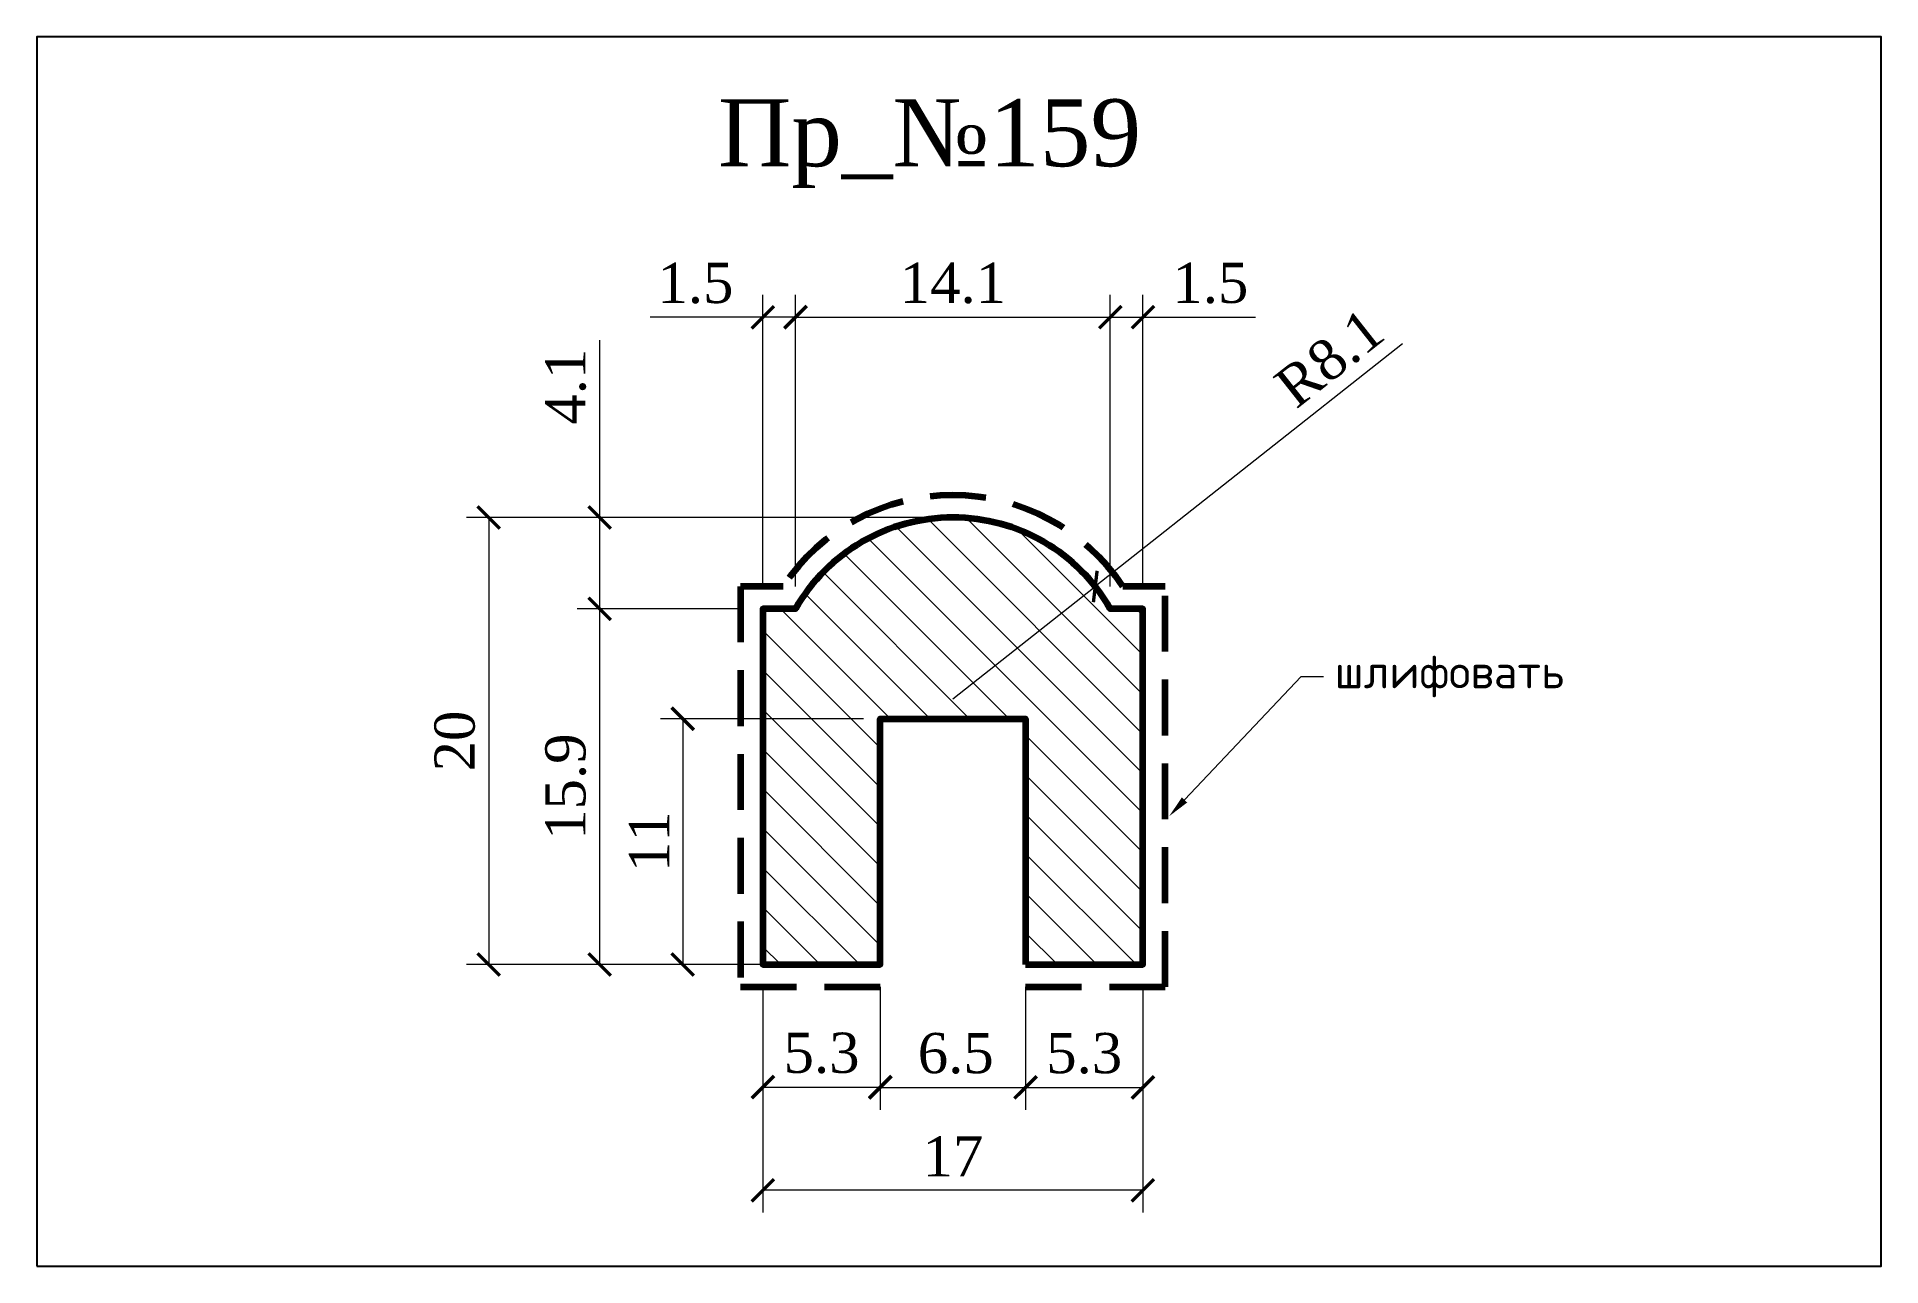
# Model space of a CAD drawing. Header units: millimetres. Extents: x 304861 to 304943.5, y -91635.7 to -91580.7.
import ezdxf
from ezdxf import colors
from ezdxf.entities.mleader import LeaderData, LeaderLine
from ezdxf.math import Vec2, Vec3

# ---------------------------------------------------------------- set-up
doc = ezdxf.new("R2010")
doc.units = ezdxf.units.MM
doc.header["$MEASUREMENT"] = 0
doc.linetypes.add('HIDDEN', pattern=[0.375, 0.25, -0.125])
doc.layers.add('Outside panel', color=7, linetype='Continuous', lineweight=18, true_color=0x7f5e57)
for name, color, linetype, lineweight in [('линия 15', 7, 'Continuous', 15), ('линия 50', 1, 'Continuous', 211), ('служебный слой РАЗМЕРЫ', 7, 'Continuous', 9)]:
    doc.layers.add(name, color=color, linetype=linetype, lineweight=lineweight)
doc.layers.add('размеры в модели', color=7, linetype='Continuous')
doc.styles.add('ELECT', font='times.ttf')
doc.styles.get("Standard").update_dxf_attribs({"font": 'times.ttf'})
doc.styles.add('ЕСКД профили текст', font='isocpeur.ttf')
doc.dimstyles.new('M_1', dxfattribs={"dimtxt": 1.8, "dimasz": 1, "dimexe": 1, "dimexo": 1, "dimgap": 0.6, "dimtad": 1, "dimdec": 0, "dimdsep": 46, "dimtxsty": 'Standard', "dimblk": 'ARCHTICK', "dimcen": -5, "dimclrd": 7, "dimclre": 7, "dimclrt": 7, "dimadec": 0, "dimazin": 0, "dimtfac": 1, "dimtdec": 0, "dimtmove": 0, "dimatfit": 3, "dimfxl": 1, "dimtolj": 1, "dimtzin": 0, "dimlwd": 5, "dimlwe": 5, "dimarcsym": 0})

# ---------------------------------------------------------------- blocks, each defined once
blk = doc.blocks.new('_ArchTick')
at = {"color": 0, "linetype": 'ByBlock', "const_width": 0.15}
blk.add_lwpolyline([(-0.5, -0.5), (0.5, 0.5)], dxfattribs=at)
blk = doc.blocks.new('*D2')
at = {"layer": 'Defpoints', "color": 0, "ltscale": 1000, "transparency": 16777216}
for p in [(307179.263, -90906.484), (307186.565, -90906.484), (307186.565, -90922.404)]:
    blk.add_point(p, dxfattribs=at)
at = {"layer": 'размеры в модели', "color": 7, "lineweight": 5, "ltscale": 1000, "transparency": 16777216}
for p, q in [((307185.565, -90906.484), (307178.263, -90906.484)), ((307179.263, -90922.404), (307179.263, -90906.484)), ((307185.565, -90922.404), (307178.263, -90922.404))]:
    blk.add_line(p, q, dxfattribs=at)
for p, rotation in [((307179.263, -90906.484), 90), ((307179.263, -90922.404), 270)]:
    blk.add_blockref('_ArchTick', p, dxfattribs=dict(at, rotation=rotation))
at = {"layer": 'размеры в модели', "color": 7, "ltscale": 1000, "transparency": 16777216, "insert": (307177.745, -90914.444), "char_height": 1.8, "attachment_point": 5, "rotation": 90}
blk.add_mtext('\\A1;15.9', dxfattribs=at)
blk = doc.blocks.new('*D3')
at = {"layer": 'Defpoints', "color": 0, "ltscale": 1000, "transparency": 16777216}
for p in [(307192.065, -90911.404), (307182.977, -90922.404), (307191.815, -90922.404)]:
    blk.add_point(p, dxfattribs=at)
at = {"layer": 'размеры в модели', "color": 7, "lineweight": 5, "ltscale": 1000, "transparency": 16777216}
for p, q in [((307191.065, -90911.404), (307181.977, -90911.404)), ((307182.977, -90911.404), (307182.977, -90922.404)), ((307190.815, -90922.404), (307181.977, -90922.404))]:
    blk.add_line(p, q, dxfattribs=at)
for p, rotation in [((307182.977, -90911.404), 90), ((307182.977, -90922.404), 270)]:
    blk.add_blockref('_ArchTick', p, dxfattribs=dict(at, rotation=rotation))
at = {"layer": 'размеры в модели', "color": 7, "ltscale": 1000, "transparency": 16777216, "insert": (307181.477, -90916.904), "char_height": 1.8, "attachment_point": 5, "rotation": 90}
blk.add_mtext('\\A1;11', dxfattribs=at)
blk = doc.blocks.new('*D4')
at = {"layer": 'Defpoints', "color": 0, "ltscale": 1000, "transparency": 16777216}
for p in [(307186.565, -90893.443), (307186.565, -90906.484), (307188.025, -90906.484)]:
    blk.add_point(p, dxfattribs=at)
at = {"layer": 'размеры в модели', "color": 7, "lineweight": 5, "ltscale": 1000, "transparency": 16777216}
for p, q in [((307186.565, -90905.484), (307186.565, -90892.443)), ((307188.025, -90905.484), (307188.025, -90892.443)), ((307186.565, -90893.443), (307181.529, -90893.443)), ((307188.025, -90893.443), (307186.565, -90893.443))]:
    blk.add_line(p, q, dxfattribs=at)
at = {"layer": 'размеры в модели', "color": 7, "lineweight": 5, "ltscale": 1000, "transparency": 16777216, "rotation": 180}
blk.add_blockref('_ArchTick', (307186.565, -90893.443), dxfattribs=at)
at = {"layer": 'размеры в модели', "color": 7, "lineweight": 5, "ltscale": 1000, "transparency": 16777216}
blk.add_blockref('_ArchTick', (307188.025, -90893.443), dxfattribs=at)
at = {"layer": 'размеры в модели', "color": 7, "ltscale": 1000, "transparency": 16777216, "insert": (307183.547, -90891.925), "char_height": 1.8, "attachment_point": 5}
blk.add_mtext('\\A1;1.5', dxfattribs=at)
blk = doc.blocks.new('*D5')
at = {"layer": 'Defpoints', "color": 0, "ltscale": 1000, "transparency": 16777216}
for p in [(307202.105, -90893.438), (307188.025, -90906.484), (307202.105, -90906.484)]:
    blk.add_point(p, dxfattribs=at)
at = {"layer": 'размеры в модели', "color": 7, "lineweight": 5, "ltscale": 1000, "transparency": 16777216}
for p, q in [((307188.025, -90905.484), (307188.025, -90892.438)), ((307202.105, -90905.484), (307202.105, -90892.438)), ((307188.025, -90893.438), (307202.105, -90893.438))]:
    blk.add_line(p, q, dxfattribs=at)
at = {"layer": 'размеры в модели', "color": 7, "lineweight": 5, "ltscale": 1000, "transparency": 16777216, "rotation": 180}
blk.add_blockref('_ArchTick', (307188.025, -90893.438), dxfattribs=at)
at = {"layer": 'размеры в модели', "color": 7, "lineweight": 5, "ltscale": 1000, "transparency": 16777216}
blk.add_blockref('_ArchTick', (307202.105, -90893.438), dxfattribs=at)
at = {"layer": 'размеры в модели', "color": 7, "ltscale": 1000, "transparency": 16777216, "insert": (307195.065, -90891.92), "char_height": 1.8, "attachment_point": 5}
blk.add_mtext('\\A1;14.1', dxfattribs=at)
blk = doc.blocks.new('*D6')
at = {"layer": 'Defpoints', "color": 0, "ltscale": 1000, "transparency": 16777216}
for p in [(307203.565, -90893.438), (307202.105, -90906.484), (307203.565, -90906.484)]:
    blk.add_point(p, dxfattribs=at)
at = {"layer": 'размеры в модели', "color": 7, "lineweight": 5, "ltscale": 1000, "transparency": 16777216}
for p, q in [((307202.105, -90905.484), (307202.105, -90892.438)), ((307203.565, -90905.484), (307203.565, -90892.438)), ((307202.105, -90893.438), (307203.565, -90893.438)), ((307203.565, -90893.438), (307208.6, -90893.438))]:
    blk.add_line(p, q, dxfattribs=at)
at = {"layer": 'размеры в модели', "color": 7, "lineweight": 5, "ltscale": 1000, "transparency": 16777216, "rotation": 180}
blk.add_blockref('_ArchTick', (307202.105, -90893.438), dxfattribs=at)
at = {"layer": 'размеры в модели', "color": 7, "lineweight": 5, "ltscale": 1000, "transparency": 16777216}
blk.add_blockref('_ArchTick', (307203.565, -90893.438), dxfattribs=at)
at = {"layer": 'размеры в модели', "color": 7, "ltscale": 1000, "transparency": 16777216, "insert": (307206.582, -90891.92), "char_height": 1.8, "attachment_point": 5}
blk.add_mtext('\\A1;1.5', dxfattribs=at)
blk = doc.blocks.new('*D7')
at = {"layer": 'Defpoints', "color": 0, "ltscale": 1000, "transparency": 16777216}
for p in [(307186.565, -90922.404), (307203.565, -90922.404), (307186.565, -90932.505)]:
    blk.add_point(p, dxfattribs=at)
at = {"layer": 'размеры в модели', "color": 7, "lineweight": 5, "ltscale": 1000, "transparency": 16777216}
for p, q in [((307186.565, -90923.404), (307186.565, -90933.505)), ((307203.565, -90923.404), (307203.565, -90933.505)), ((307203.565, -90932.505), (307186.565, -90932.505))]:
    blk.add_line(p, q, dxfattribs=at)
at = {"layer": 'размеры в модели', "color": 7, "lineweight": 5, "ltscale": 1000, "transparency": 16777216, "rotation": 180}
blk.add_blockref('_ArchTick', (307186.565, -90932.505), dxfattribs=at)
at = {"layer": 'размеры в модели', "color": 7, "lineweight": 5, "ltscale": 1000, "transparency": 16777216}
blk.add_blockref('_ArchTick', (307203.565, -90932.505), dxfattribs=at)
at = {"layer": 'размеры в модели', "color": 7, "ltscale": 1000, "transparency": 16777216, "insert": (307195.065, -90930.986), "char_height": 1.8, "attachment_point": 5}
blk.add_mtext('\\A1;17', dxfattribs=at)
blk = doc.blocks.new('*D8')
at = {"layer": 'Defpoints', "color": 0, "ltscale": 1000, "transparency": 16777216}
for p in [(307186.565, -90922.404), (307191.815, -90922.404), (307191.815, -90927.887)]:
    blk.add_point(p, dxfattribs=at)
at = {"layer": 'размеры в модели', "color": 7, "lineweight": 5, "ltscale": 1000, "transparency": 16777216}
for p, q in [((307186.565, -90923.404), (307186.565, -90928.887)), ((307191.815, -90923.404), (307191.815, -90928.887)), ((307186.565, -90927.887), (307191.815, -90927.887))]:
    blk.add_line(p, q, dxfattribs=at)
at = {"layer": 'размеры в модели', "color": 7, "lineweight": 5, "ltscale": 1000, "transparency": 16777216, "rotation": 180}
blk.add_blockref('_ArchTick', (307186.565, -90927.887), dxfattribs=at)
at = {"layer": 'размеры в модели', "color": 7, "lineweight": 5, "ltscale": 1000, "transparency": 16777216}
blk.add_blockref('_ArchTick', (307191.815, -90927.887), dxfattribs=at)
at = {"layer": 'размеры в модели', "color": 7, "ltscale": 1000, "transparency": 16777216, "insert": (307189.19, -90926.369), "char_height": 1.8, "attachment_point": 5}
blk.add_mtext('\\A1;5.3', dxfattribs=at)
blk = doc.blocks.new('*D9')
at = {"layer": 'Defpoints', "color": 0, "ltscale": 1000, "transparency": 16777216}
for p in [(307191.815, -90922.404), (307198.315, -90922.404), (307198.315, -90927.901)]:
    blk.add_point(p, dxfattribs=at)
at = {"layer": 'размеры в модели', "color": 7, "lineweight": 5, "ltscale": 1000, "transparency": 16777216}
for p, q in [((307191.815, -90923.404), (307191.815, -90928.901)), ((307198.315, -90923.404), (307198.315, -90928.901)), ((307191.815, -90927.901), (307198.315, -90927.901))]:
    blk.add_line(p, q, dxfattribs=at)
at = {"layer": 'размеры в модели', "color": 7, "lineweight": 5, "ltscale": 1000, "transparency": 16777216, "rotation": 180}
blk.add_blockref('_ArchTick', (307191.815, -90927.901), dxfattribs=at)
at = {"layer": 'размеры в модели', "color": 7, "lineweight": 5, "ltscale": 1000, "transparency": 16777216}
blk.add_blockref('_ArchTick', (307198.315, -90927.901), dxfattribs=at)
at = {"layer": 'размеры в модели', "color": 7, "ltscale": 1000, "transparency": 16777216, "insert": (307195.192, -90926.383), "char_height": 1.8, "attachment_point": 5}
blk.add_mtext('\\A1;6.5', dxfattribs=at)
blk = doc.blocks.new('*D10')
at = {"layer": 'Defpoints', "color": 0, "ltscale": 1000, "transparency": 16777216}
for p in [(307198.315, -90922.404), (307203.565, -90922.404), (307203.565, -90927.901)]:
    blk.add_point(p, dxfattribs=at)
at = {"layer": 'размеры в модели', "color": 7, "lineweight": 5, "ltscale": 1000, "transparency": 16777216}
for p, q in [((307198.315, -90923.404), (307198.315, -90928.901)), ((307203.565, -90923.404), (307203.565, -90928.901)), ((307198.315, -90927.901), (307203.565, -90927.901))]:
    blk.add_line(p, q, dxfattribs=at)
at = {"layer": 'размеры в модели', "color": 7, "lineweight": 5, "ltscale": 1000, "transparency": 16777216, "rotation": 180}
blk.add_blockref('_ArchTick', (307198.315, -90927.901), dxfattribs=at)
at = {"layer": 'размеры в модели', "color": 7, "lineweight": 5, "ltscale": 1000, "transparency": 16777216}
blk.add_blockref('_ArchTick', (307203.565, -90927.901), dxfattribs=at)
at = {"layer": 'размеры в модели', "color": 7, "ltscale": 1000, "transparency": 16777216, "insert": (307200.94, -90926.383), "char_height": 1.8, "attachment_point": 5}
blk.add_mtext('\\A1;5.3', dxfattribs=at)
blk = doc.blocks.new('*D11')
at = {"layer": 'Defpoints', "color": 0, "ltscale": 1000, "transparency": 16777216}
for p in [(307201.432, -90905.489), (307195.065, -90910.517)]:
    blk.add_point(p, dxfattribs=at)
at = {"layer": 'размеры в модели', "color": 7, "lineweight": 5, "ltscale": 1000, "transparency": 16777216}
for p in [(307215.183, -90894.631), (307195.065, -90910.517)]:
    blk.add_line(p, (307201.432, -90905.489), dxfattribs=at)
at = {"layer": 'размеры в модели', "color": 7, "lineweight": 5, "ltscale": 1000, "transparency": 16777216, "rotation": 218.296811074693}
blk.add_blockref('_ArchTick', (307201.432, -90905.489), dxfattribs=at)
at = {"layer": 'размеры в модели', "color": 7, "ltscale": 1000, "transparency": 16777216, "insert": (307211.917, -90895.275), "char_height": 1.8, "attachment_point": 5, "rotation": 38.29681}
blk.add_mtext('\\A1;R8.1', dxfattribs=at)
blk = doc.blocks.new('*D12')
at = {"layer": 'Defpoints', "color": 0, "ltscale": 1000, "transparency": 16777216}
for p in [(307195.065, -90902.404), (307174.301, -90922.404), (307186.565, -90922.404)]:
    blk.add_point(p, dxfattribs=at)
at = {"layer": 'размеры в модели', "color": 7, "lineweight": 5, "ltscale": 1000, "transparency": 16777216}
for p, q in [((307194.065, -90902.404), (307173.301, -90902.404)), ((307174.301, -90902.404), (307174.301, -90922.404)), ((307185.565, -90922.404), (307173.301, -90922.404))]:
    blk.add_line(p, q, dxfattribs=at)
for p, rotation in [((307174.301, -90902.404), 90), ((307174.301, -90922.404), 270)]:
    blk.add_blockref('_ArchTick', p, dxfattribs=dict(at, rotation=rotation))
at = {"layer": 'размеры в модели', "color": 7, "ltscale": 1000, "transparency": 16777216, "insert": (307172.785, -90912.404), "char_height": 1.8, "attachment_point": 5, "rotation": 90}
blk.add_mtext('\\A1;20', dxfattribs=at)
blk = doc.blocks.new('*D13')
at = {"layer": 'Defpoints', "color": 0, "ltscale": 1000, "transparency": 16777216}
for p in [(307195.065, -90902.404), (307179.263, -90906.484), (307186.565, -90906.484)]:
    blk.add_point(p, dxfattribs=at)
at = {"layer": 'размеры в модели', "color": 7, "lineweight": 5, "ltscale": 1000, "transparency": 16777216}
for p, q in [((307179.263, -90902.404), (307179.263, -90894.469)), ((307194.065, -90902.404), (307178.263, -90902.404)), ((307179.263, -90906.484), (307179.263, -90902.404)), ((307185.565, -90906.484), (307178.263, -90906.484))]:
    blk.add_line(p, q, dxfattribs=at)
for p, rotation in [((307179.263, -90902.404), 90), ((307179.263, -90906.484), 270)]:
    blk.add_blockref('_ArchTick', p, dxfattribs=dict(at, rotation=rotation))
at = {"layer": 'размеры в модели', "color": 7, "ltscale": 1000, "transparency": 16777216, "insert": (307177.745, -90896.547), "char_height": 1.8, "attachment_point": 5, "rotation": 90}
blk.add_mtext('\\A1;4.1', dxfattribs=at)
blk = doc.blocks.new('159')
at = {"layer": 'Outside panel', "ltscale": 1000}
h = blk.add_hatch(dxfattribs=at)
h.set_pattern_fill('ANSI31', color=256, scale=10, angle=90)
h.set_pattern_definition([(135, (-3401.67, 5328.3562), (-0.8838834765, -0.8838834765), [])])
edge = h.paths.add_edge_path()
edge.add_line((307188.025, -90906.484), (307186.565, -90906.484))
edge.add_line((307186.565, -90906.484), (307186.565, -90922.404))
edge.add_line((307186.565, -90922.404), (307191.815, -90922.404))
edge.add_line((307191.815, -90922.404), (307191.815, -90911.404))
edge.add_line((307191.815, -90911.404), (307198.315, -90911.404))
edge.add_line((307198.315, -90911.404), (307198.315, -90922.404))
edge.add_line((307198.315, -90922.404), (307203.565, -90922.404))
edge.add_line((307203.565, -90922.404), (307203.565, -90906.484))
edge.add_line((307203.565, -90906.484), (307202.105, -90906.484))
edge.add_arc((307195.065, -90910.517), 8.113, 389.80778, 510.19222)
at = {"layer": 'линия 50', "color": 1, "linetype": 'HIDDEN', "ltscale": 10, "true_color": 0xff0909}
blk.add_lwpolyline([(307198.315, -90923.404), (307204.565, -90923.404), (307204.565, -90905.484), (307202.662, -90905.484, 0.537058), (307187.467, -90905.484), (307185.565, -90905.484), (307185.565, -90923.404), (307191.815, -90923.404)], format="xyb", dxfattribs=at)
at = {"layer": 'линия 50', "color": 7}
blk.add_lwpolyline([(307198.315, -90922.404), (307203.565, -90922.404), (307203.565, -90906.484), (307202.105, -90906.484, 0.579589), (307188.025, -90906.484), (307186.565, -90906.484), (307186.565, -90922.404), (307191.815, -90922.404), (307191.815, -90911.404), (307198.315, -90911.404)], format="xyb", close=True, dxfattribs=at)
at = {"color": 7, "ltscale": 1000, "style": 'ELECT'}
blk.add_text('Пр_№159', height=3, dxfattribs=at).set_placement((307184.562, -90886.685))
at = {"layer": 'размеры в модели', "color": 0, "ltscale": 1000}
for base, p1, p2, angle, picture, middle in [((307186.565, -90893.443), (307188.025, -90906.484), (307186.565, -90906.484), 180, '*D4', (307183.547, -90891.925)), ((307203.565, -90893.438), (307202.105, -90906.484), (307203.565, -90906.484), 180, '*D6', (307206.582, -90891.92)), ((307174.301, -90922.404), (307195.065, -90902.404), (307186.565, -90922.404), 90, '*D12', (307172.785, -90912.404)), ((307179.263, -90906.484), (307186.565, -90922.404), (307186.565, -90906.484), 90, '*D2', (307177.745, -90914.444)), ((307182.977, -90922.404), (307192.065, -90911.404), (307191.815, -90922.404), 90, '*D3', (307181.477, -90916.904)), ((307186.565, -90932.505), (307203.565, -90922.404), (307186.565, -90922.404), 180, '*D7', (307195.065, -90930.986)), ((307191.815, -90927.887), (307186.565, -90922.404), (307191.815, -90922.404), 180, '*D8', (307189.19, -90926.369)), ((307203.565, -90927.901), (307198.315, -90922.404), (307203.565, -90922.404), 180, '*D10', (307200.94, -90926.383))]:
    dim = blk.add_linear_dim(base=base, p1=p1, p2=p2, angle=angle, dimstyle='M_1', override={"dimtxt": 1.8}, dxfattribs=at)
    dim.commit()
    dim.dimension.update_dxf_attribs({"geometry": picture, "text_midpoint": middle})
for base, p1, p2, angle, picture, middle in [((307202.105, -90893.438), (307188.025, -90906.484), (307202.105, -90906.484), 180, '*D5', (307195.065, -90893.438)), ((307179.263, -90906.484), (307195.065, -90902.404), (307186.565, -90906.484), 90, '*D13', (307179.263, -90896.547)), ((307198.314682968, -90927.901290516), (307191.814682968, -90922.404147993), (307198.314682968, -90922.404147993), 180, '*D9', (307195.192163435, -90927.901290516))]:
    dim = blk.add_linear_dim(base=base, p1=p1, p2=p2, angle=angle, dimstyle='M_1', override={"dimtxt": 1.8}, dxfattribs=at)
    dim.commit()
    dim.dimension.update_dxf_attribs({"geometry": picture, "text_midpoint": middle, "dimtype": 128})
dim = blk.add_radius_dim(center=(307195.065, -90910.517), mpoint=(307201.432, -90905.489), dimstyle='M_1', override={"dimtxt": 1.8}, dxfattribs=at)
dim.commit()
dim.dimension.update_dxf_attribs({"geometry": '*D11', "text_midpoint": (307212.858, -90896.467), "dimtype": 132})

msp = doc.modelspace()

# ---------------------------------------------------------------- linework, layer by layer
at = {"color": 6, "ltscale": 1000}
msp.add_lwpolyline([(304861.023, -91635.727), (304943.523, -91635.727), (304943.523, -91580.727), (304861.023, -91580.727)], close=True, dxfattribs=at)

# ---------------------------------------------------------------- block references
at = {"layer": 'линия 15', "color": 5}
msp.add_blockref('159', (-2293.064, -699.829), dxfattribs=at)

# ---------------------------------------------------------------- leaders
at = {"layer": 'служебный слой РАЗМЕРЫ'}
ml = msp.add_multileader_mtext('Standard', dxfattribs=at)
ml.set_content('\\A1;шлифовать', color=256, style='ЕСКД профили текст')
ml.set_leader_properties(color=256, linetype='ByLayer', lineweight=-1)
ml.build(insert=Vec2(0, 0))
ml.multileader.update_dxf_attribs({"dogleg_length": 1, "arrow_head_size": 1})
ctx = ml.context
ctx.base_point, ctx.char_height, ctx.arrow_head_size, ctx.landing_gap_size, ctx.plane_origin = Vec3(304918.579, -91609.348), 1.5, 1, 0.5, Vec3(304937.614, -91578.493)
notes = []
notes.append((ctx, [(1, (1, 1, 0), (304917.579, -91609.348), (1, 0), 1, [(0, [(304911.675, -91615.597)], 0, [])])]))
ctx.mtext.insert, ctx.mtext.flow_direction = Vec3(304919.079, -91608.373), 5
for ctx, leaders in notes:
    for number, flags, end, landing, length, lines in leaders:
        leader = LeaderData()
        leader.index, (leader.has_last_leader_line, leader.has_dogleg_vector, leader.attachment_direction) = number, flags
        leader.last_leader_point, leader.dogleg_vector, leader.dogleg_length = Vec3(end), Vec3(landing), length
        for number, points, colour, breaks in lines:
            line = LeaderLine()
            line.index, line.vertices, line.color, line.breaks = number, Vec3.list(points), colors.encode_raw_color(colour), breaks
            leader.lines.append(line)
        ctx.leaders.append(leader)

doc.saveas('drawing.dxf')
